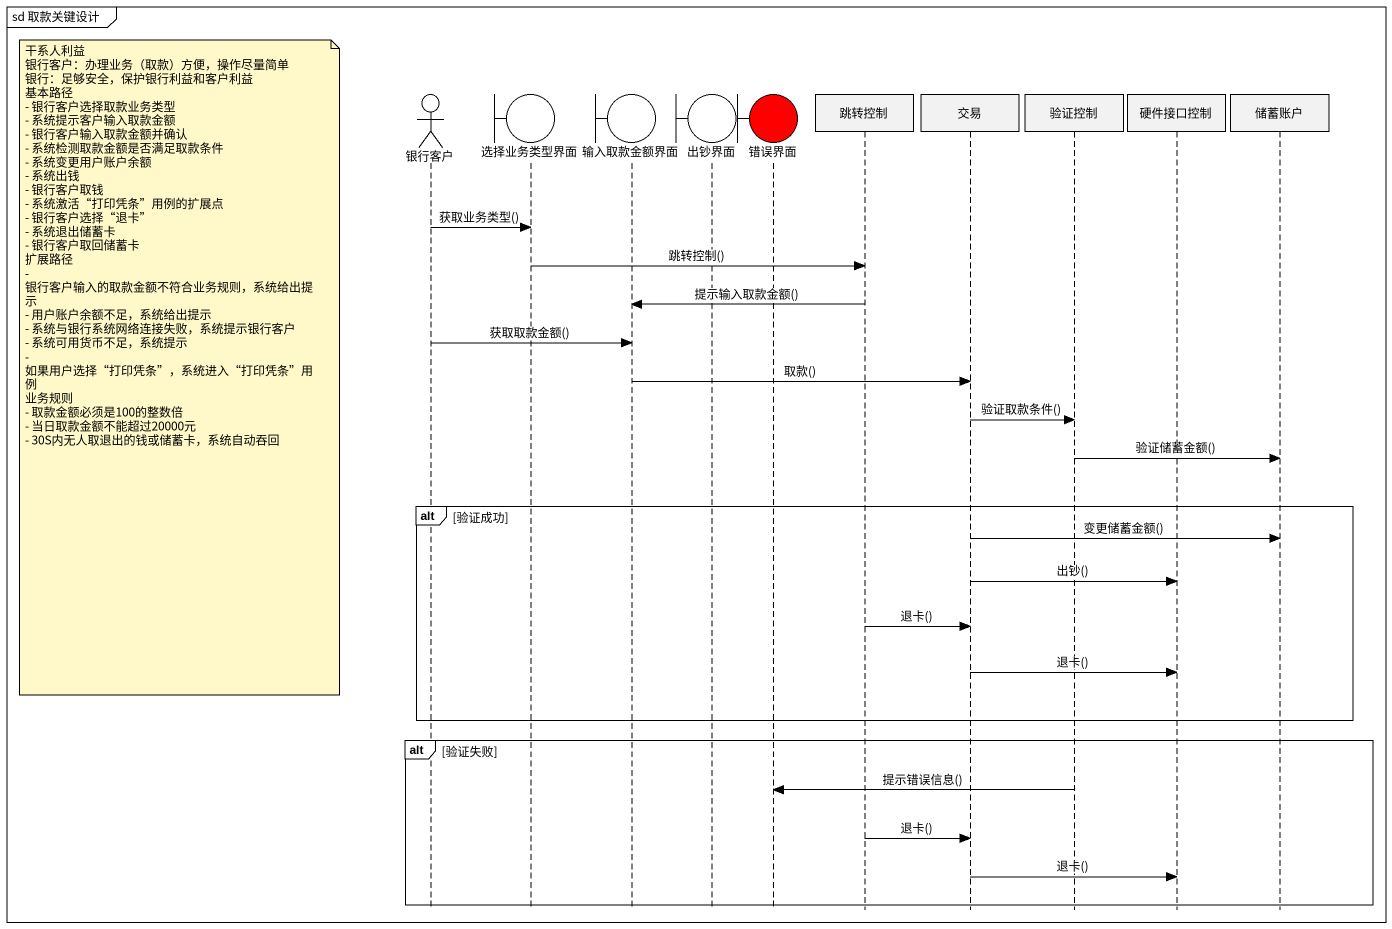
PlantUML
@startuml
mainframe sd 取款关键设计
hide footbox
actor 银行客户
boundary 选择业务类型界面
boundary 输入取款金额界面
boundary 出钞界面
boundary 错误界面 #FF0000
participant 跳转控制
participant 交易
participant 验证控制
participant 硬件接口控制
participant 储蓄账户

银行客户 -> 选择业务类型界面 : 获取业务类型()
选择业务类型界面 -> 跳转控制 : 跳转控制()
跳转控制 -> 输入取款金额界面 : 提示输入取款金额()
银行客户 -> 输入取款金额界面 : 获取取款金额()
note left of 银行客户
  干系人利益
  银行客户：办理业务（取款）方便，操作尽量简单
  银行：足够安全，保护银行利益和客户利益
  基本路径
  - 银行客户选择取款业务类型
  - 系统提示客户输入取款金额
  - 银行客户输入取款金额并确认
  - 系统检测取款金额是否满足取款条件
  - 系统变更用户账户余额
  - 系统出钱
  - 银行客户取钱
  - 系统激活“打印凭条”用例的扩展点
  - 银行客户选择“退卡”
  - 系统退出储蓄卡
  - 银行客户取回储蓄卡
  扩展路径
  - 银行客户输入的取款金额不符合业务规则，系统给出提示
  - 用户账户余额不足，系统给出提示
  - 系统与银行系统网络连接失败，系统提示银行客户
  - 系统可用货币不足，系统提示
  - 如果用户选择“打印凭条”，系统进入“打印凭条”用例
  业务规则
  - 取款金额必须是100的整数倍
  - 当日取款金额不能超过20000元
  - 30S内无人取退出的钱或储蓄卡，系统自动吞回
end note
输入取款金额界面 -> 交易 : 取款()
交易 -> 验证控制 : 验证取款条件()
验证控制 -> 储蓄账户 : 验证储蓄金额()
alt 验证成功
  交易 -> 储蓄账户 : 变更储蓄金额()
  交易 -> 硬件接口控制 : 出钞()
  跳转控制 -> 交易 : 退卡()
  交易 -> 硬件接口控制 : 退卡()
end
alt 验证失败
  验证控制 -> 错误界面 : 提示错误信息()
  跳转控制 -> 交易 : 退卡()
  交易 -> 硬件接口控制 : 退卡()
end
@enduml
